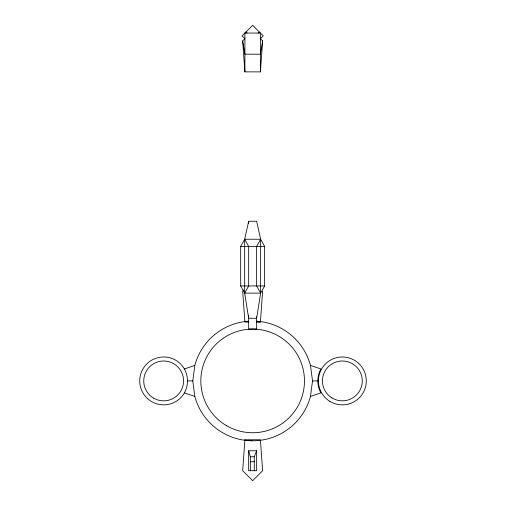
<?xml version="1.0" encoding="UTF-8"?>
<svg xmlns="http://www.w3.org/2000/svg" width="506" height="506" viewBox="0 0 506 506"><rect width="100%" height="100%" fill="white"/><g stroke="black" fill="none" stroke-linecap="round" stroke-linejoin="round"><path stroke-width="0.76" d="M260.4 71.877L262.627 40.923L260.4 38.69L263.221 35.869L252.652 25.3L242.083 35.869L244.904 38.69L242.671 40.923L244.904 71.877L260.4 71.877L260.4 33.048L244.904 33.048L244.904 71.877M244.904 439.771L242.671 470.719L252.652 480.7L262.627 470.719L260.4 439.771L244.904 439.771L252.652 440.789M256.523 322.075L260.4 322.075L262.627 291.121M184.405 368.95C188.498 376.325 188.498 385.521 184.405 392.896A23.946 23.946 0 0 1 148.277 399.266A23.946 23.946 0 0 1 148.277 362.581A23.946 23.946 0 0 1 184.405 368.95L194.823 365.427A59.866 59.866 0 0 1 248.75 321.183M256.548 321.183A59.866 59.866 0 0 1 310.475 365.427L320.899 368.95C316.807 376.325 316.807 385.521 320.899 392.896L310.475 396.419A59.866 59.866 0 0 1 194.823 396.419L192.786 380.923L194.823 365.427M310.475 396.419L312.518 380.923L310.475 365.427M260.634 293.119L256.643 318.261L248.661 318.261L244.67 293.119L244.67 239.237L248.661 221.28L256.643 221.28L260.634 239.237L260.634 293.119L244.67 293.119L240.679 285.934L240.679 246.422L244.67 239.237L260.634 239.237L264.625 246.422L264.625 285.934L260.634 293.119L256.643 285.934L256.643 246.422L260.634 239.237M262.627 40.923L260.4 54.186L244.904 54.186L242.671 40.923M254.246 470.719L254.246 456.754L256.643 450.764L248.661 450.764L248.661 470.719L256.643 470.719L256.643 450.764M244.67 293.119L248.661 285.934L248.661 246.422L244.67 239.237M244.904 33.048L245.954 31.998L247.073 33.111M258.231 33.111L259.344 31.998M243.784 290.014L242.671 291.121L244.904 322.075L248.775 322.075M240.679 246.422L264.625 246.422M240.679 285.934L264.625 285.934M187.612 380.923L192.786 380.923M312.518 380.923L317.692 380.923M248.661 450.764L250.337 456.754L254.246 456.754M250.337 461.744L254.246 461.744M256.523 321.569L260.4 322.075M184.405 392.896L194.823 396.419M256.643 316.693L256.643 329.039L248.661 329.039L248.661 315.118M250.337 456.754L250.337 470.719M248.661 221.28L248.661 223.62M226.745 425.799A51.814 51.814 0 0 0 304.467 380.923A51.814 51.814 0 0 0 226.745 336.047A51.814 51.814 0 0 0 226.745 425.799M329.83 401.34A23.946 23.946 0 0 0 366.281 381.549A23.946 23.946 0 0 0 330.918 359.88A23.946 23.946 0 0 0 329.83 401.34M331.936 397.906A19.924 19.924 0 0 0 362.258 381.442A19.924 19.924 0 0 0 332.834 363.416A19.924 19.924 0 0 0 331.936 397.906M153.704 398.178A19.924 19.924 0 0 0 183.589 380.923A19.924 19.924 0 0 0 153.704 363.669A19.924 19.924 0 0 0 153.704 398.178"/></g></svg>
